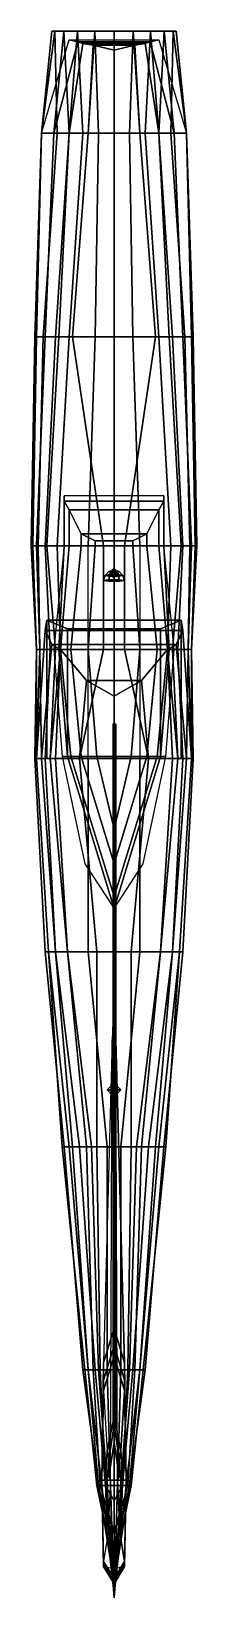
# Model space of a CAD drawing. Extents: x -0.48 to 0.48, y -4.92 to 4.15.
import ezdxf

# ---------------------------------------------------------------- set-up
doc = ezdxf.new("R2010")
doc.units = 0
doc.layers.get('0').update_dxf_attribs({"linetype": 'CONTINUOUS'})

msp = doc.modelspace()

# ---------------------------------------------------------------- linework, layer by layer
for points in [[(-0.3424, 4.15, 2.1012), (-0.36, 4.15, 1.99), (-0.42, 3.56, 2.01), (-0.33, 3.56, 2.27)], [(-0.36, 4.15, 1.99), (-0.3424, 4.15, 1.8788), (-0.42, 3.56, 1.66), (-0.42, 3.56, 2.01)], [(-0.3424, 4.15, 1.8788), (-0.2912, 4.15, 1.7784), (-0.35, 3.56, 1.51), (-0.42, 3.56, 1.66)], [(-0.26, 4.1, 1.72), (-0.21, 4.09, 1.64), (-0.35, 3.56, 1.51), (-0.42, 3.56, 1.66)], [(-0.2912, 4.15, 1.7784), (-0.2116, 4.15, 1.6988), (-0.26, 3.56, 1.43), (-0.35, 3.56, 1.51)], [(-0.21, 4.09, 1.64), (-0.18, 4.08, 1.56), (-0.26, 3.56, 1.43), (-0.35, 3.56, 1.51)], [(-0.2912, 4.15, 2.2016), (-0.3424, 4.15, 2.1012), (-0.33, 3.56, 2.27), (-0.26, 3.56, 2.37)], [(-0.2116, 4.15, 2.2812), (-0.2912, 4.15, 2.2016), (-0.26, 3.56, 2.37), (-0.18, 3.56, 2.44)], [(-0.2116, 4.15, 1.6988), (-0.1112, 4.15, 1.6476), (-0.15, 3.56, 1.38), (-0.26, 3.56, 1.43)], [(0.26, 4.1, 1.72), (0.21, 4.09, 1.64), (-0.21, 4.09, 1.64), (-0.26, 4.1, 1.72)], [(-0.1112, 4.15, 2.3324), (-0.2116, 4.15, 2.2812), (-0.18, 3.56, 2.44), (-0.09, 3.56, 2.48)], [(0.21, 4.09, 1.64), (0.18, 4.08, 1.56), (-0.18, 4.08, 1.56), (-0.21, 4.09, 1.64)], [(-0.1112, 4.15, 1.6476), (0, 4.15, 1.63), (0, 3.56, 1.35), (-0.15, 3.56, 1.38)], [(0, 4.15, 2.35), (-0.1112, 4.15, 2.3324), (-0.09, 3.56, 2.48), (0, 3.56, 2.49)], [(0.1112, 4.15, 2.3324), (0, 4.15, 2.35), (0, 3.56, 2.49), (0.09, 3.56, 2.48)], [(0, 4.15, 1.63), (0.1112, 4.15, 1.6476), (0.15, 3.56, 1.38), (0, 3.56, 1.35)], [(0.2116, 4.15, 2.2812), (0.1112, 4.15, 2.3324), (0.09, 3.56, 2.48), (0.18, 3.56, 2.44)], [(0.1112, 4.15, 1.6476), (0.2116, 4.15, 1.6988), (0.26, 3.56, 1.43), (0.15, 3.56, 1.38)], [(0.2912, 4.15, 2.2016), (0.2116, 4.15, 2.2812), (0.18, 3.56, 2.44), (0.26, 3.56, 2.37)], [(0.35, 3.56, 1.51), (0.26, 3.56, 1.43), (0.18, 4.08, 1.56), (0.21, 4.09, 1.64)], [(0.42, 3.56, 1.66), (0.35, 3.56, 1.51), (0.21, 4.09, 1.64), (0.26, 4.1, 1.72)], [(0.2116, 4.15, 1.6988), (0.2912, 4.15, 1.7784), (0.35, 3.56, 1.51), (0.26, 3.56, 1.43)], [(0.3424, 4.15, 2.1012), (0.2912, 4.15, 2.2016), (0.26, 3.56, 2.37), (0.33, 3.56, 2.27)], [(0.2912, 4.15, 1.7784), (0.3424, 4.15, 1.8788), (0.42, 3.56, 1.66), (0.35, 3.56, 1.51)], [(0.36, 4.15, 1.99), (0.3424, 4.15, 2.1012), (0.33, 3.56, 2.27), (0.42, 3.56, 2.01)], [(0.3424, 4.15, 1.8788), (0.36, 4.15, 1.99), (0.42, 3.56, 2.01), (0.42, 3.56, 1.66)], [(-0.18, 4.08, 1.56), (-0.12, 4.07, 1.51), (-0.15, 3.56, 1.38), (-0.26, 3.56, 1.43)], [(0.18, 4.08, 1.56), (0.12, 4.07, 1.51), (-0.12, 4.07, 1.51), (-0.18, 4.08, 1.56)], [(0, 3.56, 1.35), (-0.15, 3.56, 1.38), (-0.12, 4.07, 1.51), (0, 4.04, 1.48)], [(0.12, 4.07, 1.51), (0, 4.04, 1.48), (0, 4.04, 1.48), (-0.12, 4.07, 1.51)], [(0, 4.04, 1.48), (0.12, 4.07, 1.51), (0.15, 3.56, 1.38), (0, 3.56, 1.35)], [(0.26, 3.56, 1.43), (0.15, 3.56, 1.38), (0.12, 4.07, 1.51), (0.18, 4.08, 1.56)], [(-0.35, 3.56, 1.51), (-0.4, 2.38, 1.28), (-0.46, 2.38, 1.36), (-0.42, 3.56, 1.66)], [(-0.42, 3.56, 1.66), (-0.46, 2.38, 1.36), (-0.45, 2.38, 1.9), (-0.42, 3.56, 2.01)], [(-0.42, 3.56, 2.01), (-0.45, 2.38, 1.9), (-0.41, 2.38, 2.15), (-0.33, 3.56, 2.27)], [(-0.33, 3.56, 2.27), (-0.41, 2.38, 2.15), (-0.34, 2.38, 2.35), (-0.26, 3.56, 2.37)], [(-0.26, 3.56, 1.43), (-0.32, 2.38, 1.23), (-0.4, 2.38, 1.28), (-0.35, 3.56, 1.51)], [(-0.26, 3.56, 2.37), (-0.34, 2.38, 2.35), (-0.26, 2.38, 2.48), (-0.18, 3.56, 2.44)], [(-0.15, 3.56, 1.38), (-0.24, 2.38, 1.21), (-0.32, 2.38, 1.23), (-0.26, 3.56, 1.43)], [(-0.18, 3.56, 2.44), (-0.26, 2.38, 2.48), (-0.11, 2.38, 2.57), (-0.09, 3.56, 2.48)], [(0, 3.56, 1.35), (0, 2.38, 1.2), (-0.24, 2.38, 1.21), (-0.15, 3.56, 1.38)], [(-0.09, 3.56, 2.48), (-0.11, 2.38, 2.57), (0, 2.38, 2.59), (0, 3.56, 2.49)], [(0, 2.38, 1.2), (0, 3.56, 1.35), (0.15, 3.56, 1.38), (0.24, 2.38, 1.21)], [(0.11, 2.38, 2.57), (0.09, 3.56, 2.48), (0, 3.56, 2.49), (0, 2.38, 2.59)], [(0.26, 2.38, 2.48), (0.18, 3.56, 2.44), (0.09, 3.56, 2.48), (0.11, 2.38, 2.57)], [(0.24, 2.38, 1.21), (0.15, 3.56, 1.38), (0.26, 3.56, 1.43), (0.32, 2.38, 1.23)], [(0.34, 2.38, 2.35), (0.26, 3.56, 2.37), (0.18, 3.56, 2.44), (0.26, 2.38, 2.48)], [(0.32, 2.38, 1.23), (0.26, 3.56, 1.43), (0.35, 3.56, 1.51), (0.4, 2.38, 1.28)], [(0.41, 2.38, 2.15), (0.33, 3.56, 2.27), (0.26, 3.56, 2.37), (0.34, 2.38, 2.35)], [(0.45, 2.38, 1.9), (0.42, 3.56, 2.01), (0.33, 3.56, 2.27), (0.41, 2.38, 2.15)], [(0.4, 2.38, 1.28), (0.35, 3.56, 1.51), (0.42, 3.56, 1.66), (0.46, 2.38, 1.36)], [(0.46, 2.38, 1.36), (0.42, 3.56, 1.66), (0.42, 3.56, 2.01), (0.45, 2.38, 1.9)], [(-0.46, 2.38, 1.36), (-0.48, 1.17, 1.39), (-0.47, 1.17, 1.93), (-0.45, 2.38, 1.9)], [(-0.4, 2.38, 1.28), (-0.45, 1.17, 1.31), (-0.48, 1.17, 1.39), (-0.46, 2.38, 1.36)], [(-0.45, 2.38, 1.9), (-0.47, 1.17, 1.93), (-0.44, 1.17, 2.18), (-0.41, 2.38, 2.15)], [(-0.32, 2.38, 1.23), (-0.39, 1.17, 1.24), (-0.45, 1.17, 1.31), (-0.4, 2.38, 1.28)], [(-0.41, 2.38, 2.15), (-0.44, 1.17, 2.18), (-0.4, 1.17, 2.38), (-0.34, 2.38, 2.35)], [(-0.34, 2.38, 2.35), (-0.4, 1.17, 2.38), (-0.33, 1.17, 2.51), (-0.26, 2.38, 2.48)], [(-0.24, 2.38, 1.21), (-0.06, 1.17, 1.22), (-0.39, 1.17, 1.24), (-0.32, 2.38, 1.23)], [(-0.26, 2.38, 2.48), (-0.33, 1.17, 2.51), (-0.15, 1.17, 2.63), (-0.11, 2.38, 2.57)], [(0, 2.38, 1.2), (0, 1.17, 1.19), (-0.06, 1.17, 1.22), (-0.24, 2.38, 1.21)], [(-0.11, 2.38, 2.57), (-0.15, 1.17, 2.63), (0, 1.17, 2.65), (0, 2.38, 2.59)], [(0, 1.17, 1.19), (0, 2.38, 1.2), (0.24, 2.38, 1.21), (0.06, 1.17, 1.22)], [(0.15, 1.17, 2.63), (0.11, 2.38, 2.57), (0, 2.38, 2.59), (0, 1.17, 2.65)], [(0.06, 1.17, 1.22), (0.24, 2.38, 1.21), (0.32, 2.38, 1.23), (0.39, 1.17, 1.24)], [(0.33, 1.17, 2.51), (0.26, 2.38, 2.48), (0.11, 2.38, 2.57), (0.15, 1.17, 2.63)], [(0.4, 1.17, 2.38), (0.34, 2.38, 2.35), (0.26, 2.38, 2.48), (0.33, 1.17, 2.51)], [(0.39, 1.17, 1.24), (0.32, 2.38, 1.23), (0.4, 2.38, 1.28), (0.45, 1.17, 1.31)], [(0.44, 1.17, 2.18), (0.41, 2.38, 2.15), (0.34, 2.38, 2.35), (0.4, 1.17, 2.38)], [(0.45, 1.17, 1.31), (0.4, 2.38, 1.28), (0.46, 2.38, 1.36), (0.48, 1.17, 1.39)], [(0.47, 1.17, 1.93), (0.45, 2.38, 1.9), (0.41, 2.38, 2.15), (0.44, 1.17, 2.18)], [(0.48, 1.17, 1.39), (0.46, 2.38, 1.36), (0.45, 2.38, 1.9), (0.47, 1.17, 1.93)], [(-0.29, 1.46, 2.49), (-0.29, 1.17, 2.49), (-0.29, 1.17, 2.55), (-0.29, 1.43, 2.55)], [(0.29, 1.43, 2.55), (0.29, 1.46, 2.49), (-0.29, 1.46, 2.49), (-0.29, 1.43, 2.55)], [(0.29, 1.17, 2.49), (0.29, 1.46, 2.49), (0.29, 1.43, 2.55), (0.29, 1.17, 2.55)], [(-0.29, 1.43, 2.55), (-0.29, 1.17, 2.55), (-0.26, 1.17, 2.61), (-0.26, 1.38, 2.61)], [(0.26, 1.38, 2.61), (0.29, 1.43, 2.55), (-0.29, 1.43, 2.55), (-0.26, 1.38, 2.61)], [(-0.26, 1.38, 2.61), (-0.26, 1.17, 2.61), (-0.19, 1.17, 2.7), (-0.19, 1.24, 2.7)], [(0.19, 1.24, 2.7), (0.26, 1.38, 2.61), (-0.26, 1.38, 2.61), (-0.19, 1.24, 2.7)], [(0.26, 1.17, 2.61), (0.26, 1.38, 2.61), (0.19, 1.24, 2.7), (0.19, 1.17, 2.7)], [(0.29, 1.17, 2.55), (0.29, 1.43, 2.55), (0.26, 1.38, 2.61), (0.26, 1.17, 2.61)], [(0.11, 1.2, 2.74), (0.19, 1.24, 2.7), (-0.19, 1.24, 2.7), (-0.11, 1.2, 2.74)], [(-0.19, 1.24, 2.7), (-0.19, 1.17, 2.7), (-0.11, 1.17, 2.76), (-0.11, 1.2, 2.74)], [(0.11, 1.17, 2.76), (0.11, 1.2, 2.74), (-0.11, 1.2, 2.74), (-0.11, 1.17, 2.76)], [(0.19, 1.17, 2.7), (0.19, 1.24, 2.7), (0.11, 1.2, 2.74), (0.11, 1.17, 2.76)], [(-0.48, 1.17, 1.39), (-0.45, 0.57, 1.4), (-0.45, 0.57, 1.94), (-0.47, 1.17, 1.93)], [(-0.45, 1.17, 1.31), (-0.43, 0.57, 1.32), (-0.45, 0.57, 1.4), (-0.48, 1.17, 1.39)], [(-0.47, 1.17, 1.93), (-0.45, 0.57, 1.94), (-0.43, 0.57, 2.19), (-0.44, 1.17, 2.18)], [(-0.39, 1.17, 1.24), (-0.34, 0.57, 1.25), (-0.43, 0.57, 1.32), (-0.45, 1.17, 1.31)], [(-0.44, 1.17, 2.18), (-0.43, 0.57, 2.19), (-0.37, 0.57, 2.39), (-0.4, 1.17, 2.38)], [(-0.4, 1.17, 2.38), (-0.37, 0.57, 2.39), (-0.31, 0.57, 2.52), (-0.33, 1.17, 2.51)], [(-0.06, 1.17, 1.22), (-0.06, 0.57, 1.24), (-0.34, 0.57, 1.25), (-0.39, 1.17, 1.24)], [(-0.29, 1.17, 2.49), (-0.35, 0.57, 2.33), (-0.32, 0.57, 2.61), (-0.29, 1.17, 2.55)], [(-0.33, 1.17, 2.51), (-0.31, 0.57, 2.52), (-0.15, 0.57, 2.64), (-0.15, 1.17, 2.63)], [(-0.29, 1.17, 2.55), (-0.32, 0.57, 2.61), (-0.31, 0.57, 2.73), (-0.26, 1.17, 2.61)], [(-0.26, 1.17, 2.61), (-0.31, 0.57, 2.73), (-0.25, 0.57, 2.86), (-0.19, 1.17, 2.7)], [(-0.19, 1.17, 2.7), (-0.25, 0.57, 2.86), (-0.15, 0.57, 2.96), (-0.11, 1.17, 2.76)], [(-0.11, 1.17, 2.76), (-0.15, 0.57, 2.96), (0, 0.57, 3), (0, 1.17, 2.76)], [(0, 1.17, 1.19), (0, 0.57, 1.2), (-0.06, 0.57, 1.24), (-0.06, 1.17, 1.22)], [(0, 0.57, 1.2), (0, 1.17, 1.19), (0.06, 1.17, 1.22), (0.06, 0.57, 1.24)], [(0.15, 0.57, 2.96), (0.11, 1.17, 2.76), (0, 1.17, 2.76), (0, 0.57, 3)], [(0.06, 0.57, 1.24), (0.06, 1.17, 1.22), (0.39, 1.17, 1.24), (0.34, 0.57, 1.25)], [(0.25, 0.57, 2.86), (0.19, 1.17, 2.7), (0.11, 1.17, 2.76), (0.15, 0.57, 2.96)], [(0.31, 0.57, 2.52), (0.33, 1.17, 2.51), (0.15, 1.17, 2.63), (0.15, 0.57, 2.64)], [(0.31, 0.57, 2.73), (0.26, 1.17, 2.61), (0.19, 1.17, 2.7), (0.25, 0.57, 2.86)], [(0.32, 0.57, 2.61), (0.29, 1.17, 2.55), (0.26, 1.17, 2.61), (0.31, 0.57, 2.73)], [(0.35, 0.57, 2.33), (0.29, 1.17, 2.49), (0.29, 1.17, 2.55), (0.32, 0.57, 2.61)], [(0.37, 0.57, 2.39), (0.4, 1.17, 2.38), (0.33, 1.17, 2.51), (0.31, 0.57, 2.52)], [(0.34, 0.57, 1.25), (0.39, 1.17, 1.24), (0.45, 1.17, 1.31), (0.43, 0.57, 1.32)], [(0.43, 0.57, 2.19), (0.44, 1.17, 2.18), (0.4, 1.17, 2.38), (0.37, 0.57, 2.39)], [(0.43, 0.57, 1.32), (0.45, 1.17, 1.31), (0.48, 1.17, 1.39), (0.45, 0.57, 1.4)], [(0.45, 0.57, 1.94), (0.47, 1.17, 1.93), (0.44, 1.17, 2.18), (0.43, 0.57, 2.19)], [(0.45, 0.57, 1.4), (0.48, 1.17, 1.39), (0.47, 1.17, 1.93), (0.45, 0.57, 1.94)], [(-0.026, 1.0038, 2.9678), (-0.03, 0.9745, 2.9582), (-0.06, 0.97, 3.01), (-0.052, 0.9999, 3.0126)], [(-0.052, 0.9999, 3.0126), (-0.06, 0.97, 3.01), (-0.03, 0.9655, 3.0618), (-0.026, 0.996, 3.0574)], [(-0.015, 1.024, 2.9886), (-0.026, 1.0038, 2.9678), (-0.052, 0.9999, 3.0126), (-0.03, 1.0218, 3.0145)], [(-0.03, 1.0218, 3.0145), (-0.052, 0.9999, 3.0126), (-0.026, 0.996, 3.0574), (-0.015, 1.0195, 3.0404)], [(0, 1.0298, 3.0152), (-0.03, 1.0218, 3.0145), (-0.015, 1.0195, 3.0404), (0, 1.0298, 3.0152)], [(0, 1.0298, 3.0152), (-0.015, 1.024, 2.9886), (-0.03, 1.0218, 3.0145), (0, 1.0298, 3.0152)], [(0.026, 1.0038, 2.9678), (0.03, 0.9745, 2.9582), (-0.03, 0.9745, 2.9582), (-0.026, 1.0038, 2.9678)], [(0.015, 1.024, 2.9886), (0.026, 1.0038, 2.9678), (-0.026, 1.0038, 2.9678), (-0.015, 1.024, 2.9886)], [(-0.015, 1.0195, 3.0404), (-0.026, 0.996, 3.0574), (0.026, 0.996, 3.0574), (0.015, 1.0195, 3.0404)], [(0, 1.0298, 3.0152), (-0.015, 1.0195, 3.0404), (0.015, 1.0195, 3.0404), (0, 1.0298, 3.0152)], [(0, 1.0298, 3.0152), (0.015, 1.024, 2.9886), (-0.015, 1.024, 2.9886), (0, 1.0298, 3.0152)], [(0, 1.0051, 2.8113), (-0.01, 0.9953, 2.813), (-0.01, 1.03, 3.01), (0, 1.0398, 3.0083)], [(0, 1.0398, 3.0083), (-0.01, 1.03, 3.01), (0, 1.0202, 3.0117), (0.01, 1.03, 3.01)], [(-0.01, 0.9953, 2.813), (0, 0.9854, 2.8148), (0, 1.0202, 3.0117), (-0.01, 1.03, 3.01)], [(0.01, 0.9953, 2.813), (0, 1.0051, 2.8113), (0, 1.0398, 3.0083), (0.01, 1.03, 3.01)], [(0, 0.9854, 2.8148), (0.01, 0.9953, 2.813), (0.01, 1.03, 3.01), (0, 1.0202, 3.0117)], [(0, 1.0298, 3.0152), (0.015, 1.0195, 3.0404), (0.03, 1.0218, 3.0145), (0, 1.0298, 3.0152)], [(0, 1.0298, 3.0152), (0.03, 1.0218, 3.0145), (0.015, 1.024, 2.9886), (0, 1.0298, 3.0152)], [(0.03, 1.0218, 3.0145), (0.052, 0.9999, 3.0126), (0.026, 1.0038, 2.9678), (0.015, 1.024, 2.9886)], [(0.015, 1.0195, 3.0404), (0.026, 0.996, 3.0574), (0.052, 0.9999, 3.0126), (0.03, 1.0218, 3.0145)], [(0.052, 0.9999, 3.0126), (0.06, 0.97, 3.01), (0.03, 0.9745, 2.9582), (0.026, 1.0038, 2.9678)], [(0.026, 0.996, 3.0574), (0.03, 0.9655, 3.0618), (0.06, 0.97, 3.01), (0.052, 0.9999, 3.0126)], [(-0.06, 0.97, 3.01), (-0.03, 0.9745, 2.9582), (0.03, 0.9745, 2.9582), (0.06, 0.97, 3.01)], [(-0.03, 0.9655, 3.0618), (-0.06, 0.97, 3.01), (0.06, 0.97, 3.01), (0.03, 0.9655, 3.0618)], [(-0.026, 0.996, 3.0574), (-0.03, 0.9655, 3.0618), (0.03, 0.9655, 3.0618), (0.026, 0.996, 3.0574)], [(-0.39, 0.74, 1.13), (-0.4, 0.68, 1.06), (-0.45, -0.06, 1.11), (-0.39, -0.06, 1.19)], [(0.4, 0.68, 1.06), (-0.4, 0.68, 1.06), (-0.39, 0.74, 1.13), (0.39, 0.74, 1.13)], [(-0.27, 0.69, 1.15), (-0.39, 0.74, 1.13), (-0.39, -0.06, 1.19), (-0.27, -0.06, 1.26)], [(0.39, 0.74, 1.13), (-0.39, 0.74, 1.13), (-0.27, 0.69, 1.15), (0.27, 0.69, 1.15)], [(0.27, -0.06, 1.26), (0.39, -0.06, 1.19), (0.39, 0.74, 1.13), (0.27, 0.69, 1.15)], [(0.39, -0.06, 1.19), (0.45, -0.06, 1.11), (0.4, 0.68, 1.06), (0.39, 0.74, 1.13)], [(-0.4, 0.68, 1.06), (-0.36, 0.6, 0.97), (-0.42, -0.06, 1.03), (-0.45, -0.06, 1.11)], [(0.36, 0.6, 0.97), (-0.36, 0.6, 0.97), (-0.4, 0.68, 1.06), (0.4, 0.68, 1.06)], [(0.27, 0.69, 1.15), (-0.27, 0.69, 1.15), (-0.27, -0.06, 1.26), (0.27, -0.06, 1.26)], [(0.45, -0.06, 1.11), (0.42, -0.06, 1.03), (0.36, 0.6, 0.97), (0.4, 0.68, 1.06)], [(-0.45, 0.57, 1.4), (-0.45, -0.06, 1.11), (-0.46, -0.06, 1.65), (-0.45, 0.57, 1.94)], [(-0.45, 0.57, 1.94), (-0.46, -0.06, 1.65), (-0.45, -0.06, 2.09), (-0.43, 0.57, 2.19)], [(-0.43, 0.57, 1.32), (-0.42, -0.06, 1.03), (-0.45, -0.06, 1.11), (-0.45, 0.57, 1.4)], [(-0.43, 0.57, 2.19), (-0.45, -0.06, 2.09), (-0.4, -0.06, 2.32), (-0.37, 0.57, 2.39)], [(-0.34, 0.57, 1.25), (-0.37, -0.06, 0.96), (-0.42, -0.06, 1.03), (-0.43, 0.57, 1.32)], [(-0.36, 0.6, 0.97), (-0.31, 0.57, 0.94), (-0.37, -0.06, 0.96), (-0.42, -0.06, 1.03)], [(-0.37, 0.57, 2.39), (-0.4, -0.06, 2.32), (-0.34, -0.06, 2.49), (-0.31, 0.57, 2.52)], [(-0.06, 0.57, 1.24), (-0.2, -0.06, 0.91), (-0.37, -0.06, 0.96), (-0.34, 0.57, 1.25)], [(-0.31, 0.57, 0.94), (-0.16, 0.39, 0.91), (-0.2, -0.06, 0.91), (-0.37, -0.06, 0.96)], [(0.31, 0.57, 0.94), (-0.31, 0.57, 0.94), (-0.36, 0.6, 0.97), (0.36, 0.6, 0.97)], [(-0.35, 0.57, 2.33), (-0.3, -0.05, 2.45), (-0.27, -0.05, 2.64), (-0.32, 0.57, 2.61)], [(-0.31, 0.57, 2.52), (-0.34, -0.06, 2.49), (-0.15, -0.06, 2.62), (-0.15, 0.57, 2.64)], [(-0.32, 0.57, 2.61), (-0.27, -0.05, 2.64), (-0.25, -0.05, 2.73), (-0.31, 0.57, 2.73)], [(0.16, 0.39, 0.91), (-0.16, 0.39, 0.91), (-0.31, 0.57, 0.94), (0.31, 0.57, 0.94)], [(-0.31, 0.57, 2.73), (-0.25, -0.05, 2.73), (-0.19, -0.05, 2.84), (-0.25, 0.57, 2.86)], [(-0.25, 0.57, 2.86), (-0.19, -0.05, 2.84), (-0.1, -0.05, 2.91), (-0.15, 0.57, 2.96)], [(0, 0.57, 1.2), (0, -0.06, 0.91), (-0.2, -0.06, 0.91), (-0.06, 0.57, 1.24)], [(-0.15, 0.57, 2.96), (-0.1, -0.05, 2.91), (0, -0.05, 2.93), (0, 0.57, 3)], [(0, -0.06, 0.91), (0, 0.57, 1.2), (0.06, 0.57, 1.24), (0.2, -0.06, 0.91)], [(0.1, -0.05, 2.91), (0.15, 0.57, 2.96), (0, 0.57, 3), (0, -0.05, 2.93)], [(0.2, -0.06, 0.91), (0.06, 0.57, 1.24), (0.34, 0.57, 1.25), (0.37, -0.06, 0.96)], [(0.19, -0.05, 2.84), (0.25, 0.57, 2.86), (0.15, 0.57, 2.96), (0.1, -0.05, 2.91)], [(0.34, -0.06, 2.49), (0.31, 0.57, 2.52), (0.15, 0.57, 2.64), (0.15, -0.06, 2.62)], [(0.37, -0.06, 0.96), (0.2, -0.06, 0.91), (0.16, 0.39, 0.91), (0.31, 0.57, 0.94)], [(0.25, -0.05, 2.73), (0.31, 0.57, 2.73), (0.25, 0.57, 2.86), (0.19, -0.05, 2.84)], [(0.27, -0.05, 2.64), (0.32, 0.57, 2.61), (0.31, 0.57, 2.73), (0.25, -0.05, 2.73)], [(0.3, -0.05, 2.45), (0.35, 0.57, 2.33), (0.32, 0.57, 2.61), (0.27, -0.05, 2.64)], [(0.42, -0.06, 1.03), (0.37, -0.06, 0.96), (0.31, 0.57, 0.94), (0.36, 0.6, 0.97)], [(0.4, -0.06, 2.32), (0.37, 0.57, 2.39), (0.31, 0.57, 2.52), (0.34, -0.06, 2.49)], [(0.37, -0.06, 0.96), (0.34, 0.57, 1.25), (0.43, 0.57, 1.32), (0.42, -0.06, 1.03)], [(0.45, -0.06, 2.09), (0.43, 0.57, 2.19), (0.37, 0.57, 2.39), (0.4, -0.06, 2.32)], [(0.42, -0.06, 1.03), (0.43, 0.57, 1.32), (0.45, 0.57, 1.4), (0.45, -0.06, 1.11)], [(0.46, -0.06, 1.65), (0.45, 0.57, 1.94), (0.43, 0.57, 2.19), (0.45, -0.06, 2.09)], [(0.45, -0.06, 1.11), (0.45, 0.57, 1.4), (0.45, 0.57, 1.94), (0.46, -0.06, 1.65)], [(0, -0.06, 0.89), (-0.2, -0.06, 0.91), (-0.16, 0.39, 0.91), (0, 0.3, 0.9)], [(0, 0.3, 0.9), (0, 0.3, 0.9), (-0.16, 0.39, 0.91), (0.16, 0.39, 0.91)], [(0, 0.3, 0.9), (0.16, 0.39, 0.91), (0.2, -0.06, 0.91), (0, -0.06, 0.89)], [(0.01, 0.138, 2.9215), (-0.005, 0.1395, 2.93), (-0.005, -3.9376, 3.6489), (0.01, -3.9391, 3.6404)], [(-0.005, 0.1395, 2.93), (-0.005, 0.1365, 2.913), (-0.005, -3.9406, 3.6319), (-0.005, -3.9376, 3.6489)], [(-0.005, 0.1365, 2.913), (0.01, 0.138, 2.9215), (0.01, -3.9391, 3.6404), (-0.005, -3.9406, 3.6319)], [(-0.46, -0.06, 1.65), (-0.4, -1.18, 1.88), (-0.38, -1.18, 2.07), (-0.45, -0.06, 2.09)], [(-0.45, -0.06, 1.11), (-0.38, -1.18, 1.41), (-0.4, -1.18, 1.88), (-0.46, -0.06, 1.65)], [(-0.45, -0.06, 2.09), (-0.38, -1.18, 2.07), (-0.34, -1.18, 2.3), (-0.4, -0.06, 2.32)], [(-0.45, -0.06, 1.11), (-0.42, -0.06, 1.03), (-0.34, -1.18, 1.28), (-0.38, -1.18, 1.41)], [(-0.42, -0.06, 1.03), (-0.37, -0.06, 0.96), (-0.27, -1.18, 1.23), (-0.34, -1.18, 1.28)], [(-0.4, -0.06, 2.32), (-0.34, -1.18, 2.3), (-0.27, -1.18, 2.45), (-0.34, -0.06, 2.49)], [(-0.37, -0.06, 0.96), (-0.2, -0.06, 0.91), (-0.1, -1.18, 1.19), (-0.27, -1.18, 1.23)], [(-0.34, -0.06, 2.49), (-0.27, -1.18, 2.45), (-0.15, -1.18, 2.55), (-0.15, -0.06, 2.62)], [(-0.3, -0.05, 2.45), (-0.17, -0.67, 2.49), (0, -0.93, 2.53), (-0.27, -0.05, 2.64)], [(-0.27, -0.05, 2.64), (0, -0.93, 2.53), (0, -0.86, 2.62), (-0.25, -0.05, 2.73)], [(-0.25, -0.05, 2.73), (0, -0.86, 2.62), (0, -0.67, 2.71), (-0.19, -0.05, 2.84)], [(0, -1.18, 1.19), (-0.1, -1.18, 1.19), (-0.2, -0.06, 0.91), (0, -0.06, 0.89)], [(-0.19, -0.05, 2.84), (0, -0.67, 2.71), (0, -0.47, 2.81), (-0.1, -0.05, 2.91)], [(-0.15, -0.06, 2.62), (-0.15, -1.18, 2.55), (0, -1.18, 2.59), (0, -0.06, 2.65)], [(-0.1, -0.05, 2.91), (0, -0.47, 2.81), (0, -0.26, 2.88), (0, -0.05, 2.93)], [(0, -0.86, 2.62), (0.25, -0.05, 2.73), (0.19, -0.05, 2.84), (0, -0.67, 2.71)], [(0, -0.93, 2.53), (0.27, -0.05, 2.64), (0.25, -0.05, 2.73), (0, -0.86, 2.62)], [(0, -0.47, 2.81), (0.1, -0.05, 2.91), (0, -0.05, 2.93), (0, -0.26, 2.88)], [(0, -0.67, 2.71), (0.19, -0.05, 2.84), (0.1, -0.05, 2.91), (0, -0.47, 2.81)], [(0.17, -0.67, 2.49), (0.3, -0.05, 2.45), (0.27, -0.05, 2.64), (0, -0.93, 2.53)], [(0.15, -1.18, 2.55), (0.15, -0.06, 2.62), (0, -0.06, 2.65), (0, -1.18, 2.59)], [(0, -0.06, 0.89), (0.2, -0.06, 0.91), (0.1, -1.18, 1.19), (0, -1.18, 1.19)], [(0.27, -1.18, 1.23), (0.1, -1.18, 1.19), (0.2, -0.06, 0.91), (0.37, -0.06, 0.96)], [(0.27, -1.18, 2.45), (0.34, -0.06, 2.49), (0.15, -0.06, 2.62), (0.15, -1.18, 2.55)], [(0.34, -1.18, 2.3), (0.4, -0.06, 2.32), (0.34, -0.06, 2.49), (0.27, -1.18, 2.45)], [(0.34, -1.18, 1.28), (0.27, -1.18, 1.23), (0.37, -0.06, 0.96), (0.42, -0.06, 1.03)], [(0.38, -1.18, 2.07), (0.45, -0.06, 2.09), (0.4, -0.06, 2.32), (0.34, -1.18, 2.3)], [(0.38, -1.18, 1.41), (0.34, -1.18, 1.28), (0.42, -0.06, 1.03), (0.45, -0.06, 1.11)], [(0.4, -1.18, 1.88), (0.46, -0.06, 1.65), (0.45, -0.06, 2.09), (0.38, -1.18, 2.07)], [(0.38, -1.18, 1.41), (0.45, -0.06, 1.11), (0.46, -0.06, 1.65), (0.4, -1.18, 1.88)], [(-0.38, -1.18, 1.41), (-0.3, -2.31, 1.68), (-0.29, -2.31, 1.91), (-0.4, -1.18, 1.88)], [(-0.4, -1.18, 1.88), (-0.29, -2.31, 1.91), (-0.26, -2.31, 2.09), (-0.38, -1.18, 2.07)], [(-0.34, -1.18, 1.28), (-0.24, -2.31, 1.61), (-0.3, -2.31, 1.68), (-0.38, -1.18, 1.41)], [(-0.38, -1.18, 2.07), (-0.26, -2.31, 2.09), (-0.2, -2.31, 2.26), (-0.34, -1.18, 2.3)], [(-0.27, -1.18, 1.23), (-0.16, -2.31, 1.58), (-0.24, -2.31, 1.61), (-0.34, -1.18, 1.28)], [(-0.34, -1.18, 2.3), (-0.2, -2.31, 2.26), (-0.13, -2.31, 2.38), (-0.27, -1.18, 2.45)], [(-0.1, -1.18, 1.19), (-0.1, -2.31, 1.57), (-0.16, -2.31, 1.58), (-0.27, -1.18, 1.23)], [(-0.27, -1.18, 2.45), (-0.13, -2.31, 2.38), (-0.04, -2.31, 2.47), (-0.15, -1.18, 2.55)], [(-0.15, -1.18, 2.55), (-0.04, -2.31, 2.47), (0, -2.31, 2.48), (0, -1.18, 2.59)], [(0, -1.18, 1.19), (0, -2.31, 1.56), (-0.1, -2.31, 1.57), (-0.1, -1.18, 1.19)], [(0, -2.31, 1.56), (0, -1.18, 1.19), (0.1, -1.18, 1.19), (0.1, -2.31, 1.57)], [(0.04, -2.31, 2.47), (0.15, -1.18, 2.55), (0, -1.18, 2.59), (0, -2.31, 2.48)], [(0.13, -2.31, 2.38), (0.27, -1.18, 2.45), (0.15, -1.18, 2.55), (0.04, -2.31, 2.47)], [(0.1, -2.31, 1.57), (0.1, -1.18, 1.19), (0.27, -1.18, 1.23), (0.16, -2.31, 1.58)], [(0.2, -2.31, 2.26), (0.34, -1.18, 2.3), (0.27, -1.18, 2.45), (0.13, -2.31, 2.38)], [(0.16, -2.31, 1.58), (0.27, -1.18, 1.23), (0.34, -1.18, 1.28), (0.24, -2.31, 1.61)], [(0.26, -2.31, 2.09), (0.38, -1.18, 2.07), (0.34, -1.18, 2.3), (0.2, -2.31, 2.26)], [(0.24, -2.31, 1.61), (0.34, -1.18, 1.28), (0.38, -1.18, 1.41), (0.3, -2.31, 1.68)], [(0.29, -2.31, 1.91), (0.4, -1.18, 1.88), (0.38, -1.18, 2.07), (0.26, -2.31, 2.09)], [(0.3, -2.31, 1.68), (0.38, -1.18, 1.41), (0.4, -1.18, 1.88), (0.29, -2.31, 1.91)], [(0, -3.36, 2.74), (0, -1.39, 2.27), (-0.01, -1.69, 2.27), (-0.06, -3.56, 2.74)], [(0.06, -3.56, 2.74), (0.01, -1.69, 2.27), (0, -1.39, 2.27), (0, -3.36, 2.74)], [(-0.07, -4.24, 2.74), (-0.02, -4.24, 2.25), (-0.01, -1.69, 2.27), (-0.06, -3.56, 2.74)], [(0.07, -4.24, 2.74), (0.02, -4.24, 2.25), (0.01, -1.69, 2.27), (0.06, -3.56, 2.74)], [(0, -1.94, 2.48), (-0.04, -1.98, 2.48), (-0.02, -1.98, 3.07), (0, -1.96, 3.07)], [(-0.04, -1.98, 2.48), (0, -2.02, 2.48), (0, -2, 3.07), (-0.02, -1.98, 3.07)], [(-0.02, -1.98, 3.07), (0, -2, 3.07), (0.02, -1.98, 3.07), (0, -1.96, 3.07)], [(0.04, -1.98, 2.48), (0, -1.94, 2.48), (0, -1.96, 3.07), (0.02, -1.98, 3.07)], [(0, -2.02, 2.48), (0.04, -1.98, 2.48), (0.02, -1.98, 3.07), (0, -2, 3.07)], [(-0.3, -2.31, 1.68), (-0.17, -3.6, 1.84), (-0.18, -3.6, 1.86), (-0.29, -2.31, 1.91)], [(-0.24, -2.31, 1.61), (-0.15, -3.6, 1.78), (-0.17, -3.6, 1.84), (-0.3, -2.31, 1.68)], [(-0.29, -2.31, 1.91), (-0.18, -3.6, 1.86), (-0.15, -3.6, 2.1), (-0.26, -2.31, 2.09)], [(-0.26, -2.31, 2.09), (-0.15, -3.6, 2.1), (-0.11, -3.6, 2.21), (-0.2, -2.31, 2.26)], [(-0.16, -2.31, 1.58), (-0.12, -3.6, 1.74), (-0.15, -3.6, 1.78), (-0.24, -2.31, 1.61)], [(-0.2, -2.31, 2.26), (-0.11, -3.6, 2.21), (-0.09, -3.6, 2.24), (-0.13, -2.31, 2.38)], [(-0.1, -2.31, 1.57), (-0.08, -3.6, 1.71), (-0.12, -3.6, 1.74), (-0.16, -2.31, 1.58)], [(-0.13, -2.31, 2.38), (-0.09, -3.6, 2.24), (-0.04, -3.6, 2.27), (-0.04, -2.31, 2.47)], [(0, -2.31, 1.56), (0, -3.6, 1.7), (-0.08, -3.6, 1.71), (-0.1, -2.31, 1.57)], [(-0.04, -2.31, 2.47), (-0.04, -3.6, 2.27), (0, -3.6, 2.27), (0, -2.31, 2.48)], [(0, -3.6, 1.7), (0, -2.31, 1.56), (0.1, -2.31, 1.57), (0.08, -3.6, 1.71)], [(0.04, -3.6, 2.27), (0.04, -2.31, 2.47), (0, -2.31, 2.48), (0, -3.6, 2.27)], [(0.09, -3.6, 2.24), (0.13, -2.31, 2.38), (0.04, -2.31, 2.47), (0.04, -3.6, 2.27)], [(0.08, -3.6, 1.71), (0.1, -2.31, 1.57), (0.16, -2.31, 1.58), (0.12, -3.6, 1.74)], [(0.11, -3.6, 2.21), (0.2, -2.31, 2.26), (0.13, -2.31, 2.38), (0.09, -3.6, 2.24)], [(0.15, -3.6, 2.1), (0.26, -2.31, 2.09), (0.2, -2.31, 2.26), (0.11, -3.6, 2.21)], [(0.12, -3.6, 1.74), (0.16, -2.31, 1.58), (0.24, -2.31, 1.61), (0.15, -3.6, 1.78)], [(0.15, -3.6, 1.78), (0.24, -2.31, 1.61), (0.3, -2.31, 1.68), (0.17, -3.6, 1.84)], [(0.18, -3.6, 1.86), (0.29, -2.31, 1.91), (0.26, -2.31, 2.09), (0.15, -3.6, 2.1)], [(0.17, -3.6, 1.84), (0.3, -2.31, 1.68), (0.29, -2.31, 1.91), (0.18, -3.6, 1.86)], [(0, -3.46, 2.81), (0, -3.36, 2.74), (-0.06, -3.56, 2.74), (-0.06, -3.66, 2.81)], [(0.06, -3.66, 2.81), (0.06, -3.56, 2.74), (0, -3.36, 2.74), (0, -3.46, 2.81)], [(0, -3.52, 2.88), (0, -3.46, 2.81), (-0.06, -3.66, 2.81), (-0.06, -3.72, 2.88)], [(0, -3.87, 3.61), (0, -3.52, 2.88), (-0.06, -3.72, 2.88), (-0.04, -4.07, 3.61)], [(0.06, -3.72, 2.88), (0.06, -3.66, 2.81), (0, -3.46, 2.81), (0, -3.52, 2.88)], [(0.04, -4.07, 3.61), (0.06, -3.72, 2.88), (0, -3.52, 2.88), (0, -3.87, 3.61)], [(-0.17, -3.6, 1.84), (-0.1, -4.27, 1.96), (-0.09, -4.27, 2.13), (-0.18, -3.6, 1.86)], [(-0.18, -3.6, 1.86), (-0.09, -4.27, 2.13), (-0.07, -4.27, 2.22), (-0.15, -3.6, 2.1)], [(-0.15, -3.6, 1.78), (-0.09, -4.27, 1.92), (-0.1, -4.27, 1.96), (-0.17, -3.6, 1.84)], [(-0.12, -3.6, 1.74), (-0.08, -4.27, 1.88), (-0.09, -4.27, 1.92), (-0.15, -3.6, 1.78)], [(-0.15, -3.6, 2.1), (-0.07, -4.27, 2.22), (-0.05, -4.27, 2.25), (-0.11, -3.6, 2.21)], [(-0.08, -3.6, 1.71), (-0.05, -4.27, 1.84), (-0.08, -4.27, 1.88), (-0.12, -3.6, 1.74)], [(-0.11, -3.6, 2.21), (-0.05, -4.27, 2.25), (-0.04, -4.27, 2.26), (-0.09, -3.6, 2.24)], [(-0.09, -3.6, 2.24), (-0.04, -4.27, 2.26), (-0.02, -4.27, 2.27), (-0.04, -3.6, 2.27)], [(0, -3.6, 1.7), (0, -4.27, 1.83), (-0.05, -4.27, 1.84), (-0.08, -3.6, 1.71)], [(-0.07, -4.24, 2.81), (-0.07, -4.24, 2.74), (-0.06, -3.56, 2.74), (-0.06, -3.66, 2.81)], [(-0.04, -3.6, 2.27), (-0.02, -4.27, 2.27), (0, -4.27, 2.27), (0, -3.6, 2.27)], [(0, -4.27, 1.83), (0, -3.6, 1.7), (0.08, -3.6, 1.71), (0.05, -4.27, 1.84)], [(0.02, -4.27, 2.27), (0.04, -3.6, 2.27), (0, -3.6, 2.27), (0, -4.27, 2.27)], [(0.04, -4.27, 2.26), (0.09, -3.6, 2.24), (0.04, -3.6, 2.27), (0.02, -4.27, 2.27)], [(0.05, -4.27, 2.25), (0.11, -3.6, 2.21), (0.09, -3.6, 2.24), (0.04, -4.27, 2.26)], [(0.05, -4.27, 1.84), (0.08, -3.6, 1.71), (0.12, -3.6, 1.74), (0.08, -4.27, 1.88)], [(0.07, -4.27, 2.22), (0.15, -3.6, 2.1), (0.11, -3.6, 2.21), (0.05, -4.27, 2.25)], [(0.07, -4.24, 2.81), (0.07, -4.24, 2.74), (0.06, -3.56, 2.74), (0.06, -3.66, 2.81)], [(0.09, -4.27, 2.13), (0.18, -3.6, 1.86), (0.15, -3.6, 2.1), (0.07, -4.27, 2.22)], [(0.08, -4.27, 1.88), (0.12, -3.6, 1.74), (0.15, -3.6, 1.78), (0.09, -4.27, 1.92)], [(0.1, -4.27, 1.96), (0.17, -3.6, 1.84), (0.18, -3.6, 1.86), (0.09, -4.27, 2.13)], [(0.09, -4.27, 1.92), (0.15, -3.6, 1.78), (0.17, -3.6, 1.84), (0.1, -4.27, 1.96)], [(-0.07, -4.24, 2.88), (-0.07, -4.24, 2.81), (-0.06, -3.66, 2.81), (-0.06, -3.72, 2.88)], [(0.07, -4.24, 2.88), (0.07, -4.24, 2.81), (0.06, -3.66, 2.81), (0.06, -3.72, 2.88)], [(-0.05, -4.24, 3.61), (-0.07, -4.24, 2.88), (-0.06, -3.72, 2.88), (-0.04, -4.07, 3.61)], [(0.05, -4.24, 3.61), (0.07, -4.24, 2.88), (0.06, -3.72, 2.88), (0.04, -4.07, 3.61)], [(0, -3.92, 3.71), (0, -3.87, 3.61), (-0.04, -4.07, 3.61), (-0.03, -4.12, 3.71)], [(0.03, -4.12, 3.71), (0.04, -4.07, 3.61), (0, -3.87, 3.61), (0, -3.92, 3.71)], [(0, -4.02, 3.76), (0, -3.92, 3.71), (-0.03, -4.12, 3.71), (-0.03, -4.22, 3.76)], [(0.03, -4.22, 3.76), (0.03, -4.12, 3.71), (0, -3.92, 3.71), (0, -4.02, 3.76)], [(-0.04, -4.24, 3.71), (-0.05, -4.24, 3.61), (-0.04, -4.07, 3.61), (-0.03, -4.12, 3.71)], [(-0.03, -4.22, 3.76), (-0.02, -4.24, 3.77), (0, -4.24, 3.77), (0, -4.02, 3.76)], [(0, -4.02, 3.76), (0, -4.24, 3.77), (0.02, -4.24, 3.77), (0.03, -4.22, 3.76)], [(0.04, -4.24, 3.71), (0.05, -4.24, 3.61), (0.04, -4.07, 3.61), (0.03, -4.12, 3.71)], [(-0.02, -4.24, 3.77), (-0.04, -4.24, 3.71), (-0.03, -4.12, 3.71), (-0.03, -4.22, 3.76)], [(0.02, -4.24, 3.77), (0.04, -4.24, 3.71), (0.03, -4.12, 3.71), (0.03, -4.22, 3.76)], [(-0.06, -4.74, 2.74), (-0.01, -4.75, 2.23), (-0.02, -4.24, 2.25), (-0.07, -4.24, 2.74)], [(-0.04, -4.58, 3.61), (-0.06, -4.71, 2.88), (-0.07, -4.24, 2.88), (-0.05, -4.24, 3.61)], [(-0.06, -4.71, 2.88), (-0.06, -4.73, 2.81), (-0.07, -4.24, 2.81), (-0.07, -4.24, 2.88)], [(-0.06, -4.73, 2.81), (-0.06, -4.74, 2.74), (-0.07, -4.24, 2.74), (-0.07, -4.24, 2.81)], [(-0.03, -4.52, 3.71), (-0.04, -4.58, 3.61), (-0.05, -4.24, 3.61), (-0.04, -4.24, 3.71)], [(-0.03, -4.44, 3.74), (-0.03, -4.52, 3.71), (-0.04, -4.24, 3.71), (-0.02, -4.24, 3.77)], [(-0.02, -4.24, 3.77), (-0.03, -4.44, 3.74), (0, -4.54, 3.74), (0, -4.24, 3.77)], [(0, -4.24, 3.77), (0, -4.54, 3.74), (0.03, -4.44, 3.74), (0.02, -4.24, 3.77)], [(0.06, -4.74, 2.74), (0.01, -4.75, 2.23), (0.02, -4.24, 2.25), (0.07, -4.24, 2.74)], [(0.03, -4.44, 3.74), (0.03, -4.52, 3.71), (0.04, -4.24, 3.71), (0.02, -4.24, 3.77)], [(0.03, -4.52, 3.71), (0.04, -4.58, 3.61), (0.05, -4.24, 3.61), (0.04, -4.24, 3.71)], [(0.04, -4.58, 3.61), (0.06, -4.71, 2.88), (0.07, -4.24, 2.88), (0.05, -4.24, 3.61)], [(0.06, -4.73, 2.81), (0.06, -4.74, 2.74), (0.07, -4.24, 2.74), (0.07, -4.24, 2.81)], [(0.06, -4.71, 2.88), (0.06, -4.73, 2.81), (0.07, -4.24, 2.81), (0.07, -4.24, 2.88)], [(-0.09, -4.27, 1.92), (0, -4.67, 1.92), (0, -4.75, 1.96), (-0.1, -4.27, 1.96)], [(-0.1, -4.27, 1.96), (0, -4.75, 1.96), (0, -4.84, 2.03), (-0.09, -4.27, 2.13)], [(-0.08, -4.27, 1.88), (0, -4.55, 1.88), (0, -4.67, 1.92), (-0.09, -4.27, 1.92)], [(-0.09, -4.27, 2.13), (0, -4.84, 2.03), (0, -4.9, 2.11), (-0.07, -4.27, 2.22)], [(-0.05, -4.27, 1.84), (0, -4.36, 1.84), (0, -4.55, 1.88), (-0.08, -4.27, 1.88)], [(-0.07, -4.27, 2.22), (0, -4.9, 2.11), (0, -4.92, 2.19), (-0.05, -4.27, 2.25)], [(0, -4.27, 1.83), (0, -4.31, 1.83), (0, -4.36, 1.84), (-0.05, -4.27, 1.84)], [(-0.05, -4.27, 2.25), (0, -4.92, 2.19), (0, -4.92, 2.26), (-0.04, -4.27, 2.26)], [(-0.04, -4.27, 2.26), (0, -4.92, 2.26), (0, -4.92, 2.26), (-0.02, -4.27, 2.27)], [(-0.02, -4.27, 2.27), (0, -4.92, 2.26), (0, -4.92, 2.26), (0, -4.27, 2.27)], [(0, -4.36, 1.84), (0.05, -4.27, 1.84), (0.08, -4.27, 1.88), (0, -4.55, 1.88)], [(0, -4.31, 1.83), (0, -4.27, 1.83), (0.05, -4.27, 1.84), (0, -4.36, 1.84)], [(0, -4.9, 2.11), (0.07, -4.27, 2.22), (0.05, -4.27, 2.25), (0, -4.92, 2.19)], [(0, -4.84, 2.03), (0.09, -4.27, 2.13), (0.07, -4.27, 2.22), (0, -4.9, 2.11)], [(0, -4.92, 2.19), (0.05, -4.27, 2.25), (0.04, -4.27, 2.26), (0, -4.92, 2.26)], [(0, -4.92, 2.26), (0.02, -4.27, 2.27), (0, -4.27, 2.27), (0, -4.92, 2.26)], [(0, -4.92, 2.26), (0.04, -4.27, 2.26), (0.02, -4.27, 2.27), (0, -4.92, 2.26)], [(0, -4.55, 1.88), (0.08, -4.27, 1.88), (0.09, -4.27, 1.92), (0, -4.67, 1.92)], [(0, -4.67, 1.92), (0.09, -4.27, 1.92), (0.1, -4.27, 1.96), (0, -4.75, 1.96)], [(0, -4.75, 1.96), (0.1, -4.27, 1.96), (0.09, -4.27, 2.13), (0, -4.84, 2.03)], [(-0.03, -4.44, 3.74), (-0.03, -4.52, 3.71), (0, -4.62, 3.71), (0, -4.54, 3.74)], [(0, -4.54, 3.74), (0, -4.62, 3.71), (0.03, -4.52, 3.71), (0.03, -4.44, 3.74)], [(-0.03, -4.52, 3.71), (-0.04, -4.58, 3.61), (0, -4.68, 3.61), (0, -4.62, 3.71)], [(0, -4.62, 3.71), (0, -4.68, 3.61), (0.04, -4.58, 3.61), (0.03, -4.52, 3.71)], [(-0.04, -4.58, 3.61), (-0.06, -4.71, 2.88), (0, -4.81, 2.88), (0, -4.68, 3.61)], [(0, -4.68, 3.61), (0, -4.81, 2.88), (0.06, -4.71, 2.88), (0.04, -4.58, 3.61)], [(-0.06, -4.71, 2.88), (-0.06, -4.73, 2.81), (0, -4.83, 2.81), (0, -4.81, 2.88)], [(0, -4.81, 2.88), (0, -4.83, 2.81), (0.06, -4.73, 2.81), (0.06, -4.71, 2.88)], [(-0.06, -4.73, 2.81), (-0.06, -4.74, 2.74), (0, -4.84, 2.74), (0, -4.83, 2.81)], [(-0.06, -4.74, 2.74), (-0.01, -4.75, 2.23), (0, -4.92, 2.26), (0, -4.84, 2.74)], [(0, -4.83, 2.81), (0, -4.84, 2.74), (0.06, -4.74, 2.74), (0.06, -4.73, 2.81)], [(0, -4.84, 2.74), (0, -4.92, 2.26), (0.01, -4.75, 2.23), (0.06, -4.74, 2.74)]]:
    msp.add_3dface(points)

doc.saveas('drawing.dxf')
